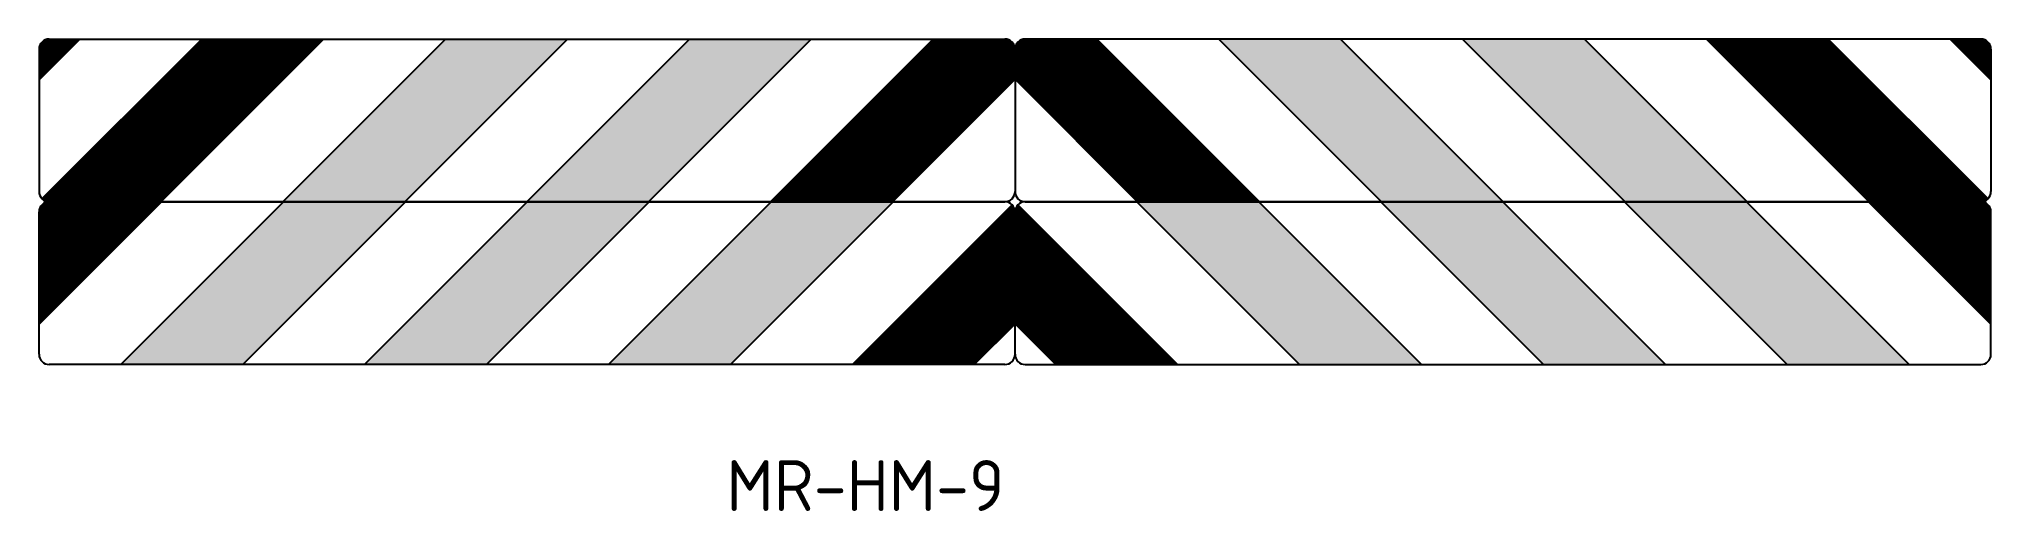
# Model space of a CAD drawing. Extents: x 82 to 274, y 147 to 194.
import ezdxf

# ---------------------------------------------------------------- set-up
doc = ezdxf.new("R2010")
doc.units = 0
doc.header["$LTSCALE"] = 12
doc.header["$MEASUREMENT"] = 0
doc.layers.get('0').update_dxf_attribs({"linetype": 'CONTINUOUS'})
doc.layers.add('L25', color=1, linetype='CONTINUOUS')
doc.layers.add('T50', color=7, linetype='CONTINUOUS')
doc.styles.add('ISO', font='ISO3098B')

# ---------------------------------------------------------------- blocks, each defined once
blk = doc.blocks.new('*X1')
at = {"color": 0}
for p, q in [((232.41, 193.56), (252.1, 213.25)), ((232.48, 193.5), (252.23, 213.25)), ((232.56, 193.45), (252.36, 213.25)), ((232.64, 193.4), (252.5, 213.25)), ((232.73, 193.36), (252.63, 213.25)), ((232.83, 193.32), (252.76, 213.25)), ((232.93, 193.29), (252.89, 213.25)), ((233.04, 193.27), (253.03, 213.25)), ((233.16, 193.25), (253.16, 213.25)), ((233.29, 193.25), (253.29, 213.25)), ((233.42, 193.25), (253.42, 213.25)), ((233.56, 193.25), (253.56, 213.25)), ((233.69, 193.25), (253.69, 213.25)), ((233.82, 193.25), (253.82, 213.25)), ((233.96, 193.25), (253.96, 213.25)), ((234.09, 193.25), (254.09, 213.25)), ((234.22, 193.25), (254.22, 213.25)), ((234.35, 193.25), (254.35, 213.25)), ((234.49, 193.25), (254.49, 213.25)), ((234.62, 193.25), (254.62, 213.25)), ((234.75, 193.25), (254.75, 213.25)), ((234.88, 193.25), (254.88, 213.25)), ((235.02, 193.25), (255.02, 213.25)), ((235.15, 193.25), (255.15, 213.25)), ((235.28, 193.25), (255.28, 213.25)), ((235.41, 193.25), (255.41, 213.25)), ((235.55, 193.25), (255.55, 213.25)), ((235.68, 193.25), (255.68, 213.25)), ((235.81, 193.25), (255.81, 213.25)), ((235.94, 193.25), (255.94, 213.25)), ((236.08, 193.25), (256.08, 213.25)), ((236.21, 193.25), (256.21, 213.25)), ((236.34, 193.25), (256.34, 213.25)), ((236.47, 193.25), (256.47, 213.25)), ((236.61, 193.25), (256.61, 213.25)), ((236.74, 193.25), (256.74, 213.25)), ((236.87, 193.25), (256.87, 213.25)), ((237, 193.25), (257, 213.25)), ((237.14, 193.25), (257.14, 213.25)), ((237.27, 193.25), (257.27, 213.25)), ((237.4, 193.25), (257.4, 213.25)), ((237.53, 193.25), (257.53, 213.25)), ((237.67, 193.25), (257.67, 213.25)), ((237.8, 193.25), (257.8, 213.25)), ((237.93, 193.25), (257.93, 213.25)), ((238.07, 193.25), (258.07, 213.25)), ((238.2, 193.25), (258.2, 213.25)), ((238.33, 193.25), (258.33, 213.25)), ((238.46, 193.25), (258.46, 213.25)), ((238.6, 193.25), (258.6, 213.25)), ((238.73, 193.25), (258.73, 213.25)), ((238.86, 193.25), (258.86, 213.25)), ((238.99, 193.25), (258.99, 213.25)), ((239.13, 193.25), (259.13, 213.25)), ((239.26, 193.25), (259.26, 213.25)), ((239.39, 193.25), (259.39, 213.25)), ((239.52, 193.25), (259.52, 213.25)), ((239.66, 193.25), (259.66, 213.25)), ((239.79, 193.25), (259.79, 213.25)), ((239.92, 193.25), (259.92, 213.25)), ((240.05, 193.25), (260.05, 213.25)), ((240.19, 193.25), (260.19, 213.25)), ((240.32, 193.25), (260.32, 213.25)), ((240.45, 193.25), (260.45, 213.25)), ((240.58, 193.25), (260.58, 213.25)), ((240.72, 193.25), (260.72, 213.25)), ((240.85, 193.25), (260.85, 213.25)), ((240.98, 193.25), (260.98, 213.25)), ((241.11, 193.25), (261.11, 213.25)), ((241.25, 193.25), (261.25, 213.25)), ((241.38, 193.25), (261.38, 213.25)), ((241.51, 193.25), (261.51, 213.25)), ((241.65, 193.25), (261.65, 213.25)), ((241.78, 193.25), (261.78, 213.25)), ((241.91, 193.25), (261.91, 213.25)), ((242.04, 193.25), (262.04, 213.25)), ((242.18, 193.25), (262.18, 213.25)), ((242.31, 193.25), (262.31, 213.25)), ((242.44, 193.25), (262.44, 213.25)), ((242.57, 193.25), (262.57, 213.25)), ((242.71, 193.25), (262.71, 213.25)), ((242.84, 193.25), (262.84, 213.25)), ((242.97, 193.25), (262.97, 213.25)), ((243.1, 193.25), (263.1, 213.25)), ((243.24, 193.25), (263.24, 213.25)), ((243.37, 193.25), (263.37, 213.25)), ((243.5, 193.25), (263.5, 213.25)), ((243.63, 193.25), (263.63, 213.25)), ((243.77, 193.25), (263.77, 213.25)), ((243.9, 193.25), (263.9, 213.25)), ((244.03, 193.25), (264.03, 213.25)), ((244.16, 193.25), (264.16, 213.25)), ((244.3, 193.25), (264.3, 213.25)), ((244.43, 193.25), (264.43, 213.25)), ((244.56, 193.25), (264.56, 213.25)), ((244.69, 193.25), (264.69, 213.25)), ((244.83, 193.25), (264.83, 213.25)), ((244.96, 193.25), (264.96, 213.25)), ((245.09, 193.25), (265.09, 213.25)), ((245.22, 193.25), (265.22, 213.25)), ((245.36, 193.25), (265.36, 213.25)), ((245.49, 193.25), (265.49, 213.25)), ((245.62, 193.25), (265.62, 213.25)), ((245.76, 193.25), (265.76, 213.25)), ((245.89, 193.25), (265.89, 213.25)), ((246.02, 193.25), (266.02, 213.25)), ((246.15, 193.25), (266.15, 213.25)), ((246.29, 193.25), (266.29, 213.25)), ((246.42, 193.25), (266.42, 213.25)), ((246.55, 193.25), (266.55, 213.25)), ((246.68, 193.25), (266.68, 213.25)), ((246.82, 193.25), (266.82, 213.25)), ((246.95, 193.25), (266.95, 213.25))]:
    blk.add_line(p, q, dxfattribs=at)
blk = doc.blocks.new('*X0')
at = {"color": 0}
for p, q in [((231.98, 208.25), (236.98, 213.25)), ((231.98, 208.38), (236.85, 213.25)), ((231.98, 208.51), (236.72, 213.25)), ((231.98, 208.64), (236.59, 213.25)), ((231.98, 208.78), (236.45, 213.25)), ((231.98, 208.91), (236.32, 213.25)), ((231.98, 209.04), (236.19, 213.25)), ((231.98, 209.17), (236.06, 213.25)), ((231.98, 209.31), (235.92, 213.25)), ((231.98, 209.44), (235.79, 213.25)), ((231.98, 209.57), (235.66, 213.25)), ((231.98, 209.7), (235.53, 213.25)), ((231.98, 209.84), (235.39, 213.25)), ((231.98, 209.97), (235.26, 213.25)), ((231.98, 210.1), (235.13, 213.25)), ((231.98, 210.24), (235, 213.25)), ((231.98, 210.37), (234.86, 213.25)), ((231.98, 210.5), (234.73, 213.25)), ((231.98, 210.63), (234.6, 213.25)), ((231.98, 210.77), (234.47, 213.25)), ((231.98, 210.9), (234.33, 213.25)), ((231.98, 211.03), (234.2, 213.25)), ((231.98, 211.16), (234.07, 213.25)), ((231.98, 211.3), (233.94, 213.25)), ((231.98, 211.43), (233.8, 213.25)), ((231.98, 211.56), (233.67, 213.25)), ((231.98, 211.69), (233.54, 213.25)), ((231.98, 211.83), (233.4, 213.25)), ((231.98, 211.96), (233.27, 213.25)), ((231.98, 212.09), (233.14, 213.25)), ((232, 212.25), (232.98, 213.23)), ((232.06, 212.43), (232.8, 213.18)), ((232.2, 212.71), (232.53, 213.04))]:
    blk.add_line(p, q, dxfattribs=at)
blk = doc.blocks.new('*X4')
at = {"color": 0}
for p, q in [((231.98, 111.2), (246.95, 126.17)), ((231.98, 111.33), (246.82, 126.17)), ((231.98, 111.46), (246.69, 126.17)), ((231.98, 111.59), (246.55, 126.17)), ((231.98, 111.73), (246.42, 126.17)), ((231.98, 111.86), (246.29, 126.17)), ((231.98, 111.99), (246.16, 126.17)), ((231.98, 112.12), (246.02, 126.17)), ((231.98, 112.26), (245.89, 126.17)), ((231.98, 112.39), (245.76, 126.17)), ((231.98, 112.52), (245.63, 126.17)), ((231.98, 112.65), (245.49, 126.17)), ((231.98, 112.79), (245.36, 126.17)), ((231.98, 112.92), (245.23, 126.17)), ((231.98, 113.05), (245.1, 126.17)), ((231.98, 113.18), (244.96, 126.17)), ((231.98, 113.32), (244.83, 126.17)), ((231.98, 113.45), (244.7, 126.17)), ((231.98, 113.58), (244.56, 126.17)), ((231.98, 113.72), (244.43, 126.17)), ((231.98, 113.85), (244.3, 126.17)), ((231.98, 113.98), (244.17, 126.17)), ((231.98, 114.11), (244.03, 126.17)), ((231.98, 114.25), (243.9, 126.17)), ((231.98, 114.38), (243.77, 126.17)), ((231.98, 114.51), (243.64, 126.17)), ((231.98, 114.64), (243.5, 126.17)), ((231.98, 114.78), (243.37, 126.17)), ((231.98, 114.91), (243.24, 126.17)), ((231.98, 115.04), (243.11, 126.17)), ((231.98, 115.17), (242.97, 126.17)), ((231.98, 115.31), (242.84, 126.17)), ((231.98, 115.44), (242.71, 126.17)), ((231.98, 115.57), (242.58, 126.17)), ((231.98, 115.7), (242.44, 126.17)), ((231.98, 115.84), (242.31, 126.17)), ((231.98, 115.97), (242.18, 126.17)), ((231.98, 116.1), (242.05, 126.17)), ((231.98, 116.23), (241.91, 126.17)), ((231.98, 116.37), (241.78, 126.17)), ((231.98, 116.5), (241.65, 126.17)), ((231.98, 116.63), (241.52, 126.17)), ((231.98, 116.76), (241.38, 126.17)), ((231.98, 116.9), (241.25, 126.17)), ((231.98, 117.03), (241.12, 126.17)), ((231.98, 117.16), (240.98, 126.17)), ((231.98, 117.29), (240.85, 126.17)), ((231.98, 117.43), (240.72, 126.17)), ((231.98, 117.56), (240.59, 126.17)), ((231.98, 117.69), (240.45, 126.17)), ((231.98, 117.83), (240.32, 126.17)), ((231.98, 117.96), (240.19, 126.17)), ((231.98, 118.09), (240.06, 126.17)), ((231.98, 118.22), (239.92, 126.17)), ((231.98, 118.36), (239.79, 126.17)), ((231.98, 118.49), (239.66, 126.17)), ((231.98, 118.62), (239.53, 126.17)), ((231.98, 118.75), (239.39, 126.17)), ((231.98, 118.89), (239.26, 126.17)), ((231.98, 119.02), (239.13, 126.17)), ((231.98, 119.15), (239, 126.17)), ((231.98, 119.28), (238.86, 126.17)), ((231.98, 119.42), (238.73, 126.17)), ((231.98, 119.55), (238.6, 126.17)), ((231.98, 119.68), (238.47, 126.17)), ((231.98, 119.81), (238.33, 126.17)), ((231.98, 119.95), (238.2, 126.17)), ((231.98, 120.08), (238.07, 126.17)), ((231.98, 120.21), (237.94, 126.17)), ((231.98, 120.34), (237.8, 126.17)), ((231.98, 120.48), (237.67, 126.17)), ((231.98, 120.61), (237.54, 126.17)), ((231.98, 120.74), (237.41, 126.17)), ((231.98, 120.87), (237.27, 126.17)), ((231.98, 121.01), (237.14, 126.17)), ((231.98, 121.14), (237.01, 126.17)), ((231.98, 121.27), (236.87, 126.17)), ((231.98, 121.41), (236.74, 126.17)), ((231.98, 121.54), (236.61, 126.17)), ((231.98, 121.67), (236.48, 126.17)), ((231.98, 121.8), (236.34, 126.17)), ((231.98, 121.94), (236.21, 126.17)), ((231.98, 122.07), (236.08, 126.17)), ((231.98, 122.2), (235.95, 126.17)), ((231.98, 122.33), (235.81, 126.17)), ((231.98, 122.47), (235.68, 126.17)), ((231.98, 122.6), (235.55, 126.17)), ((231.98, 122.73), (235.42, 126.17)), ((231.98, 122.86), (235.28, 126.17)), ((231.98, 123), (235.15, 126.17)), ((231.98, 123.13), (235.02, 126.17)), ((231.98, 123.26), (234.89, 126.17)), ((231.98, 123.39), (234.75, 126.17)), ((231.98, 123.53), (234.62, 126.17)), ((231.98, 123.66), (234.49, 126.17)), ((231.98, 123.79), (234.36, 126.17)), ((231.98, 123.92), (234.22, 126.17)), ((231.98, 124.06), (234.09, 126.17)), ((231.98, 124.19), (233.96, 126.17)), ((231.98, 124.32), (233.83, 126.17)), ((231.98, 124.45), (233.69, 126.17)), ((231.98, 124.59), (233.56, 126.17)), ((231.98, 124.72), (233.43, 126.17)), ((231.98, 124.85), (233.3, 126.17)), ((231.98, 124.99), (233.16, 126.17)), ((232, 125.14), (233.01, 126.15)), ((232.04, 125.31), (232.83, 126.1)), ((232.16, 125.56), (232.59, 125.99))]:
    blk.add_line(p, q, dxfattribs=at)
blk = doc.blocks.new('*X2')
at = {"color": 0}
for p, q in [((321.99, 193.25), (341.99, 213.25)), ((322.12, 193.25), (342.12, 213.25)), ((322.26, 193.25), (342.26, 213.25)), ((322.39, 193.25), (342.39, 213.25)), ((322.52, 193.25), (342.52, 213.25)), ((322.65, 193.25), (342.65, 213.25)), ((322.79, 193.25), (342.79, 213.25)), ((322.92, 193.25), (342.92, 213.25)), ((323.05, 193.25), (343.05, 213.25)), ((323.18, 193.25), (343.18, 213.25)), ((323.32, 193.25), (343.32, 213.25)), ((323.45, 193.25), (343.45, 213.25)), ((323.58, 193.25), (343.58, 213.25)), ((323.71, 193.25), (343.71, 213.25)), ((323.85, 193.25), (343.85, 213.25)), ((323.98, 193.25), (343.98, 213.25)), ((324.11, 193.25), (344.11, 213.25)), ((324.24, 193.25), (344.24, 213.25)), ((324.38, 193.25), (344.38, 213.25)), ((324.51, 193.25), (344.51, 213.25)), ((324.64, 193.25), (344.64, 213.25)), ((324.77, 193.25), (344.77, 213.25)), ((324.91, 193.25), (344.91, 213.25)), ((325.04, 193.25), (345.04, 213.25)), ((325.17, 193.25), (345.17, 213.25)), ((325.3, 193.25), (345.3, 213.25)), ((325.44, 193.25), (345.44, 213.25)), ((325.57, 193.25), (345.57, 213.25)), ((325.7, 193.25), (345.7, 213.25)), ((325.83, 193.25), (345.83, 213.25)), ((325.97, 193.25), (345.97, 213.25)), ((326.1, 193.25), (346.1, 213.25)), ((326.23, 193.25), (346.23, 213.25)), ((326.37, 193.25), (346.37, 213.25)), ((326.5, 193.25), (346.5, 213.25)), ((326.63, 193.25), (346.63, 213.25)), ((326.76, 193.25), (346.76, 213.25)), ((326.9, 193.25), (346.9, 213.25)), ((327.03, 193.25), (347.03, 213.25)), ((327.16, 193.25), (347.16, 213.25)), ((327.29, 193.25), (347.29, 213.25)), ((327.43, 193.25), (347.43, 213.25)), ((327.56, 193.25), (347.56, 213.25)), ((327.69, 193.25), (347.69, 213.25)), ((327.82, 193.25), (347.82, 213.25)), ((327.96, 193.25), (347.96, 213.25)), ((328.09, 193.25), (348.09, 213.25)), ((328.22, 193.25), (348.22, 213.25)), ((328.35, 193.25), (348.35, 213.25)), ((328.49, 193.25), (348.49, 213.25)), ((328.62, 193.25), (348.62, 213.25)), ((328.75, 193.25), (348.75, 213.25)), ((328.88, 193.25), (348.88, 213.25)), ((329.02, 193.25), (349.02, 213.25)), ((329.15, 193.25), (349.15, 213.25)), ((329.28, 193.25), (349.28, 213.25)), ((329.41, 193.25), (349.41, 213.25)), ((329.55, 193.25), (349.55, 213.25)), ((329.68, 193.25), (349.68, 213.25)), ((329.81, 193.25), (349.81, 213.25)), ((329.95, 193.25), (349.95, 213.25)), ((330.08, 193.25), (350.08, 213.25)), ((330.21, 193.25), (350.21, 213.25)), ((330.34, 193.25), (350.34, 213.25)), ((330.48, 193.25), (350.48, 213.25)), ((330.61, 193.25), (350.61, 213.25)), ((330.74, 193.25), (350.74, 213.25)), ((330.87, 193.25), (350.87, 213.24)), ((331.01, 193.25), (350.98, 213.23)), ((331.14, 193.25), (351.09, 213.2)), ((331.27, 193.25), (351.18, 213.17)), ((331.4, 193.25), (351.28, 213.13)), ((331.54, 193.25), (351.36, 213.08)), ((331.67, 193.25), (351.44, 213.03)), ((331.8, 193.25), (351.52, 212.97)), ((331.93, 193.25), (351.59, 212.91)), ((332.07, 193.25), (351.66, 212.84)), ((332.2, 193.25), (351.72, 212.77)), ((332.33, 193.25), (351.77, 212.69)), ((332.46, 193.25), (351.82, 212.61)), ((332.6, 193.25), (351.87, 212.52)), ((332.73, 193.25), (351.9, 212.43)), ((332.86, 193.25), (351.94, 212.33)), ((332.99, 193.25), (351.96, 212.22)), ((333.13, 193.25), (351.98, 212.1)), ((333.26, 193.25), (351.98, 211.97)), ((333.39, 193.25), (351.98, 211.84)), ((333.52, 193.25), (351.98, 211.71)), ((333.66, 193.25), (351.98, 211.57)), ((333.79, 193.25), (351.98, 211.44)), ((333.92, 193.25), (351.98, 211.31)), ((334.06, 193.25), (351.98, 211.18)), ((334.19, 193.25), (351.98, 211.04)), ((334.32, 193.25), (351.98, 210.91)), ((334.45, 193.25), (351.98, 210.78)), ((334.59, 193.25), (351.98, 210.65)), ((334.72, 193.25), (351.98, 210.51)), ((334.85, 193.25), (351.98, 210.38)), ((334.98, 193.25), (351.98, 210.25)), ((335.12, 193.25), (351.98, 210.12)), ((335.25, 193.25), (351.98, 209.98)), ((335.38, 193.25), (351.98, 209.85)), ((335.51, 193.25), (351.98, 209.72)), ((335.65, 193.25), (351.98, 209.59)), ((335.78, 193.25), (351.98, 209.45)), ((335.91, 193.25), (351.98, 209.32)), ((336.04, 193.25), (351.98, 209.19)), ((336.18, 193.25), (351.98, 209.05)), ((336.31, 193.25), (351.98, 208.92)), ((336.44, 193.25), (351.98, 208.79)), ((336.57, 193.25), (351.98, 208.66)), ((336.71, 193.25), (351.98, 208.52)), ((336.84, 193.25), (351.98, 208.39))]:
    blk.add_line(p, q, dxfattribs=at)
blk = doc.blocks.new('*X3')
at = {"color": 0}
for p, q in [((332.09, 106.17), (351.67, 125.75)), ((332.22, 106.17), (351.73, 125.67)), ((332.35, 106.17), (351.78, 125.59)), ((332.49, 106.17), (351.83, 125.51)), ((332.62, 106.17), (351.87, 125.42)), ((332.75, 106.17), (351.91, 125.33)), ((332.88, 106.17), (351.94, 125.22)), ((333.02, 106.17), (351.96, 125.11)), ((333.15, 106.17), (351.98, 125)), ((333.28, 106.17), (351.98, 124.86)), ((333.41, 106.17), (351.98, 124.73)), ((333.55, 106.17), (351.98, 124.6)), ((333.68, 106.17), (351.98, 124.47)), ((333.81, 106.17), (351.98, 124.33)), ((333.95, 106.17), (351.98, 124.2)), ((334.08, 106.17), (351.98, 124.07)), ((334.21, 106.17), (351.98, 123.94)), ((334.34, 106.17), (351.98, 123.8)), ((334.48, 106.17), (351.98, 123.67)), ((334.61, 106.17), (351.98, 123.54)), ((334.74, 106.17), (351.98, 123.41)), ((334.87, 106.17), (351.98, 123.27)), ((335.01, 106.17), (351.98, 123.14)), ((335.14, 106.17), (351.98, 123.01)), ((335.27, 106.17), (351.98, 122.88)), ((335.4, 106.17), (351.98, 122.74)), ((335.54, 106.17), (351.98, 122.61)), ((335.67, 106.17), (351.98, 122.48)), ((335.8, 106.17), (351.98, 122.35)), ((335.93, 106.17), (351.98, 122.21)), ((336.07, 106.17), (351.98, 122.08)), ((336.2, 106.17), (351.98, 121.95)), ((336.33, 106.17), (351.98, 121.82)), ((336.46, 106.17), (351.98, 121.68)), ((336.6, 106.17), (351.98, 121.55)), ((336.73, 106.17), (351.98, 121.42)), ((336.86, 106.17), (351.98, 121.29)), ((336.99, 106.17), (351.98, 121.15)), ((337.13, 106.17), (351.98, 121.02)), ((337.26, 106.17), (351.98, 120.89)), ((337.39, 106.17), (351.98, 120.75)), ((337.53, 106.17), (351.98, 120.62)), ((337.66, 106.17), (351.98, 120.49)), ((337.79, 106.17), (351.98, 120.36)), ((337.92, 106.17), (351.98, 120.22)), ((338.06, 106.17), (351.98, 120.09)), ((338.19, 106.17), (351.98, 119.96)), ((338.32, 106.17), (351.98, 119.83)), ((338.45, 106.17), (351.98, 119.69)), ((338.59, 106.17), (351.98, 119.56)), ((338.72, 106.17), (351.98, 119.43)), ((338.85, 106.17), (351.98, 119.3)), ((338.98, 106.17), (351.98, 119.16)), ((339.12, 106.17), (351.98, 119.03)), ((339.25, 106.17), (351.98, 118.9)), ((339.38, 106.17), (351.98, 118.77)), ((339.51, 106.17), (351.98, 118.63)), ((339.65, 106.17), (351.98, 118.5)), ((339.78, 106.17), (351.98, 118.37)), ((339.91, 106.17), (351.98, 118.24)), ((340.04, 106.17), (351.98, 118.1)), ((340.18, 106.17), (351.98, 117.97)), ((340.31, 106.17), (351.98, 117.84)), ((340.44, 106.17), (351.98, 117.71)), ((340.57, 106.17), (351.98, 117.57)), ((340.71, 106.17), (351.98, 117.44)), ((340.84, 106.17), (351.98, 117.31)), ((340.97, 106.17), (351.98, 117.18)), ((341.1, 106.17), (351.98, 117.04)), ((341.24, 106.17), (351.98, 116.91)), ((341.37, 106.17), (351.98, 116.78)), ((341.5, 106.17), (351.98, 116.64)), ((341.64, 106.17), (351.98, 116.51)), ((341.77, 106.17), (351.98, 116.38)), ((341.9, 106.17), (351.98, 116.25)), ((342.03, 106.17), (351.98, 116.11)), ((342.17, 106.17), (351.98, 115.98)), ((342.3, 106.17), (351.98, 115.85)), ((342.43, 106.17), (351.98, 115.72)), ((342.56, 106.17), (351.98, 115.58)), ((342.7, 106.17), (351.98, 115.45)), ((342.83, 106.17), (351.98, 115.32)), ((342.96, 106.17), (351.98, 115.19)), ((343.09, 106.17), (351.98, 115.05)), ((343.23, 106.17), (351.98, 114.92)), ((343.36, 106.17), (351.98, 114.79)), ((343.49, 106.17), (351.98, 114.66)), ((343.62, 106.17), (351.98, 114.52)), ((343.76, 106.17), (351.98, 114.39)), ((343.89, 106.17), (351.98, 114.26)), ((344.02, 106.17), (351.98, 114.13)), ((344.15, 106.17), (351.98, 113.99)), ((344.29, 106.17), (351.98, 113.86)), ((344.42, 106.17), (351.98, 113.73)), ((344.55, 106.17), (351.98, 113.6)), ((344.68, 106.17), (351.98, 113.46)), ((344.82, 106.17), (351.98, 113.33)), ((344.95, 106.17), (351.98, 113.2)), ((345.08, 106.17), (351.98, 113.07)), ((345.21, 106.17), (351.98, 112.93)), ((345.35, 106.17), (351.98, 112.8)), ((345.48, 106.17), (351.98, 112.67)), ((345.61, 106.17), (351.98, 112.53)), ((345.75, 106.17), (351.98, 112.4)), ((345.88, 106.17), (351.98, 112.27)), ((346.01, 106.17), (351.98, 112.14)), ((346.14, 106.17), (351.98, 112)), ((346.28, 106.17), (351.98, 111.87)), ((346.41, 106.17), (351.98, 111.74)), ((346.54, 106.17), (351.98, 111.61)), ((346.67, 106.17), (351.98, 111.47)), ((346.81, 106.17), (351.98, 111.34)), ((346.94, 106.17), (351.98, 111.21))]:
    blk.add_line(p, q, dxfattribs=at)

msp = doc.modelspace()

# ---------------------------------------------------------------- linework, layer by layer
at = {"layer": 'L25'}
for p, q in [((82.09, 189.8), (86.1, 193.81)), ((82.09, 192.81), (82.09, 189.8)), ((82.38, 178.1), (98.09, 193.81)), ((83.09, 193.81), (86.1, 193.81)), ((86.1, 193.81), (98.09, 193.81)), ((94.08, 177.81), (110.08, 193.81)), ((98.09, 193.81), (110.08, 193.81)), ((106.08, 177.81), (122.08, 193.81)), ((110.08, 193.81), (170.05, 193.81)), ((118.07, 177.81), (134.07, 193.81)), ((130.06, 177.81), (146.06, 193.81)), ((142.05, 177.81), (158.05, 193.81)), ((154.05, 177.81), (170.05, 193.81)), ((170.05, 193.81), (177.09, 193.81)), ((178.09, 192.81), (178.09, 189.8)), ((178.09, 192.81), (178.09, 189.8)), ((178.09, 192.81), (178.09, 189.86)), ((178.09, 192.81), (178.09, 189.86)), ((178.09, 192.81), (178.09, 189.86)), ((178.09, 192.81), (178.09, 189.86)), ((186.13, 193.81), (179.09, 193.81)), ((246.1, 193.81), (186.13, 193.81)), ((202.13, 177.81), (186.13, 193.81)), ((214.13, 177.81), (198.13, 193.81)), ((226.12, 177.81), (210.12, 193.81)), ((238.11, 177.81), (222.11, 193.81)), ((250.1, 177.81), (234.1, 193.81)), ((262.1, 177.81), (246.1, 193.81)), ((258.09, 193.81), (246.1, 193.81)), ((273.8, 178.1), (258.09, 193.81)), ((270.08, 193.81), (258.09, 193.81)), ((274.09, 189.8), (270.08, 193.81)), ((273.09, 193.81), (270.08, 193.81)), ((274.09, 192.81), (274.09, 189.8)), ((82.09, 189.8), (82.09, 178.81)), ((166.04, 177.81), (178.09, 189.86)), ((190.14, 177.81), (178.09, 189.86)), ((178.09, 189.86), (178.09, 178.81)), ((178.09, 189.86), (178.09, 178.81)), ((178.09, 189.86), (178.09, 178.81)), ((178.09, 189.86), (178.09, 178.81)), ((178.09, 189.8), (178.09, 178.81)), ((178.09, 189.8), (178.09, 178.81)), ((274.09, 189.8), (274.09, 178.81)), ((94.14, 177.81), (82.09, 165.76)), ((82.09, 165.76), (82.09, 176.81)), ((83.09, 177.81), (94.08, 177.81)), ((83.09, 177.81), (94.08, 177.81)), ((94.14, 177.81), (83.09, 177.81)), ((106.13, 177.81), (90.13, 161.81)), ((94.08, 177.81), (154.05, 177.81)), ((94.08, 177.81), (154.05, 177.81)), ((177.09, 177.81), (94.14, 177.81)), ((118.13, 177.81), (102.13, 161.81)), ((130.12, 177.81), (114.12, 161.81)), ((142.11, 177.81), (126.11, 161.81)), ((154.1, 177.81), (138.1, 161.81)), ((166.1, 177.81), (150.1, 161.81)), ((154.05, 177.81), (166.04, 177.81)), ((154.05, 177.81), (166.04, 177.81)), ((177.8, 177.52), (162.09, 161.81)), ((166.04, 177.81), (177.09, 177.81)), ((166.04, 177.81), (177.09, 177.81)), ((178.09, 165.82), (178.09, 176.81)), ((178.09, 165.82), (178.09, 176.81)), ((178.38, 177.52), (194.09, 161.81)), ((179.09, 177.81), (262.04, 177.81)), ((190.14, 177.81), (179.09, 177.81)), ((190.14, 177.81), (179.09, 177.81)), ((190.08, 177.81), (206.08, 161.81)), ((202.13, 177.81), (190.14, 177.81)), ((202.13, 177.81), (190.14, 177.81)), ((202.08, 177.81), (218.08, 161.81)), ((262.1, 177.81), (202.13, 177.81)), ((262.1, 177.81), (202.13, 177.81)), ((214.07, 177.81), (230.07, 161.81)), ((226.06, 177.81), (242.06, 161.81)), ((238.05, 177.81), (254.05, 161.81)), ((250.05, 177.81), (266.05, 161.81)), ((262.04, 177.81), (274.09, 165.76)), ((262.04, 177.81), (273.09, 177.81)), ((273.09, 177.81), (262.1, 177.81)), ((273.09, 177.81), (262.1, 177.81)), ((274.09, 165.76), (274.09, 176.81)), ((82.09, 162.81), (82.09, 165.76)), ((178.09, 165.82), (174.08, 161.81)), ((178.09, 165.82), (182.1, 161.81)), ((178.09, 162.81), (178.09, 165.82)), ((178.09, 162.81), (178.09, 165.82)), ((274.09, 162.81), (274.09, 165.76)), ((162.09, 161.81), (83.09, 161.81)), ((174.08, 161.81), (162.09, 161.81)), ((177.09, 161.81), (174.08, 161.81)), ((179.09, 161.81), (182.1, 161.81)), ((182.1, 161.81), (194.09, 161.81)), ((194.09, 161.81), (273.09, 161.81))]:
    msp.add_line(p, q, dxfattribs=at)
for centre, start, end in [((83.09, 192.81), 90, 180), ((177.09, 192.81), 0, 90), ((179.09, 192.81), 90, 180), ((273.09, 192.81), 0, 90), ((83.09, 178.81), 180, 225), ((177.09, 178.81), 270, 0), ((179.09, 178.81), 180, 270), ((273.09, 178.81), 315, 360), ((83.09, 176.81), 90, 180), ((83.09, 178.81), 225, 270), ((177.09, 176.81), 45, 90), ((177.09, 176.81), 0, 45), ((179.09, 176.81), 135, 180), ((179.09, 176.81), 90, 135), ((273.09, 178.81), 270, 315), ((273.09, 176.81), 0, 90), ((83.09, 162.81), 180, 270), ((177.09, 162.81), 270, 0), ((179.09, 162.81), 180, 270), ((273.09, 162.81), 270, 0)]:
    msp.add_arc(centre, 1, start, end, dxfattribs=at)
for points in [[(122.08, 193.81), (134.07, 193.81), (106.08, 177.81), (118.07, 177.81)], [(146.06, 193.81), (158.05, 193.81), (130.06, 177.81), (142.05, 177.81)], [(210.12, 193.81), (198.13, 193.81), (226.12, 177.81), (214.13, 177.81)], [(234.1, 193.81), (222.11, 193.81), (250.1, 177.81), (238.11, 177.81)], [(106.13, 177.81), (118.13, 177.81), (90.13, 161.81), (102.13, 161.81)], [(130.12, 177.81), (142.11, 177.81), (114.12, 161.81), (126.11, 161.81)], [(154.1, 177.81), (166.1, 177.81), (138.1, 161.81), (150.1, 161.81)], [(202.08, 177.81), (190.08, 177.81), (218.08, 161.81), (206.08, 161.81)], [(226.06, 177.81), (214.07, 177.81), (242.06, 161.81), (230.07, 161.81)], [(250.05, 177.81), (238.05, 177.81), (266.05, 161.81), (254.05, 161.81)]]:
    msp.add_solid(points, dxfattribs=at)

# ---------------------------------------------------------------- block references
at = {"layer": 'L25', "yscale": 0.8, "zscale": 0.8}
for name, p, xscale in [('*X0', (-103.49, 23.21), 0.8), ('*X1', (-103.49, 23.21), 0.8), ('*X2', (-103.49, 23.21), 0.8), ('*X2', (459.67, 23.21), -0.8), ('*X1', (459.67, 23.21), -0.8), ('*X0', (459.67, 23.21), -0.8), ('*X4', (-103.49, 76.88), 0.8), ('*X3', (-103.49, 76.88), 0.8), ('*X3', (459.67, 76.88), -0.8), ('*X4', (459.67, 76.88), -0.8)]:
    msp.add_blockref(name, p, dxfattribs=dict(at, xscale=xscale))

# ---------------------------------------------------------------- texts
at = {"layer": 'T50', "style": 'ISO'}
msp.add_text('MR-HM-9', height=5, dxfattribs=at).set_placement((149.7, 147.41))

doc.saveas('drawing.dxf')
